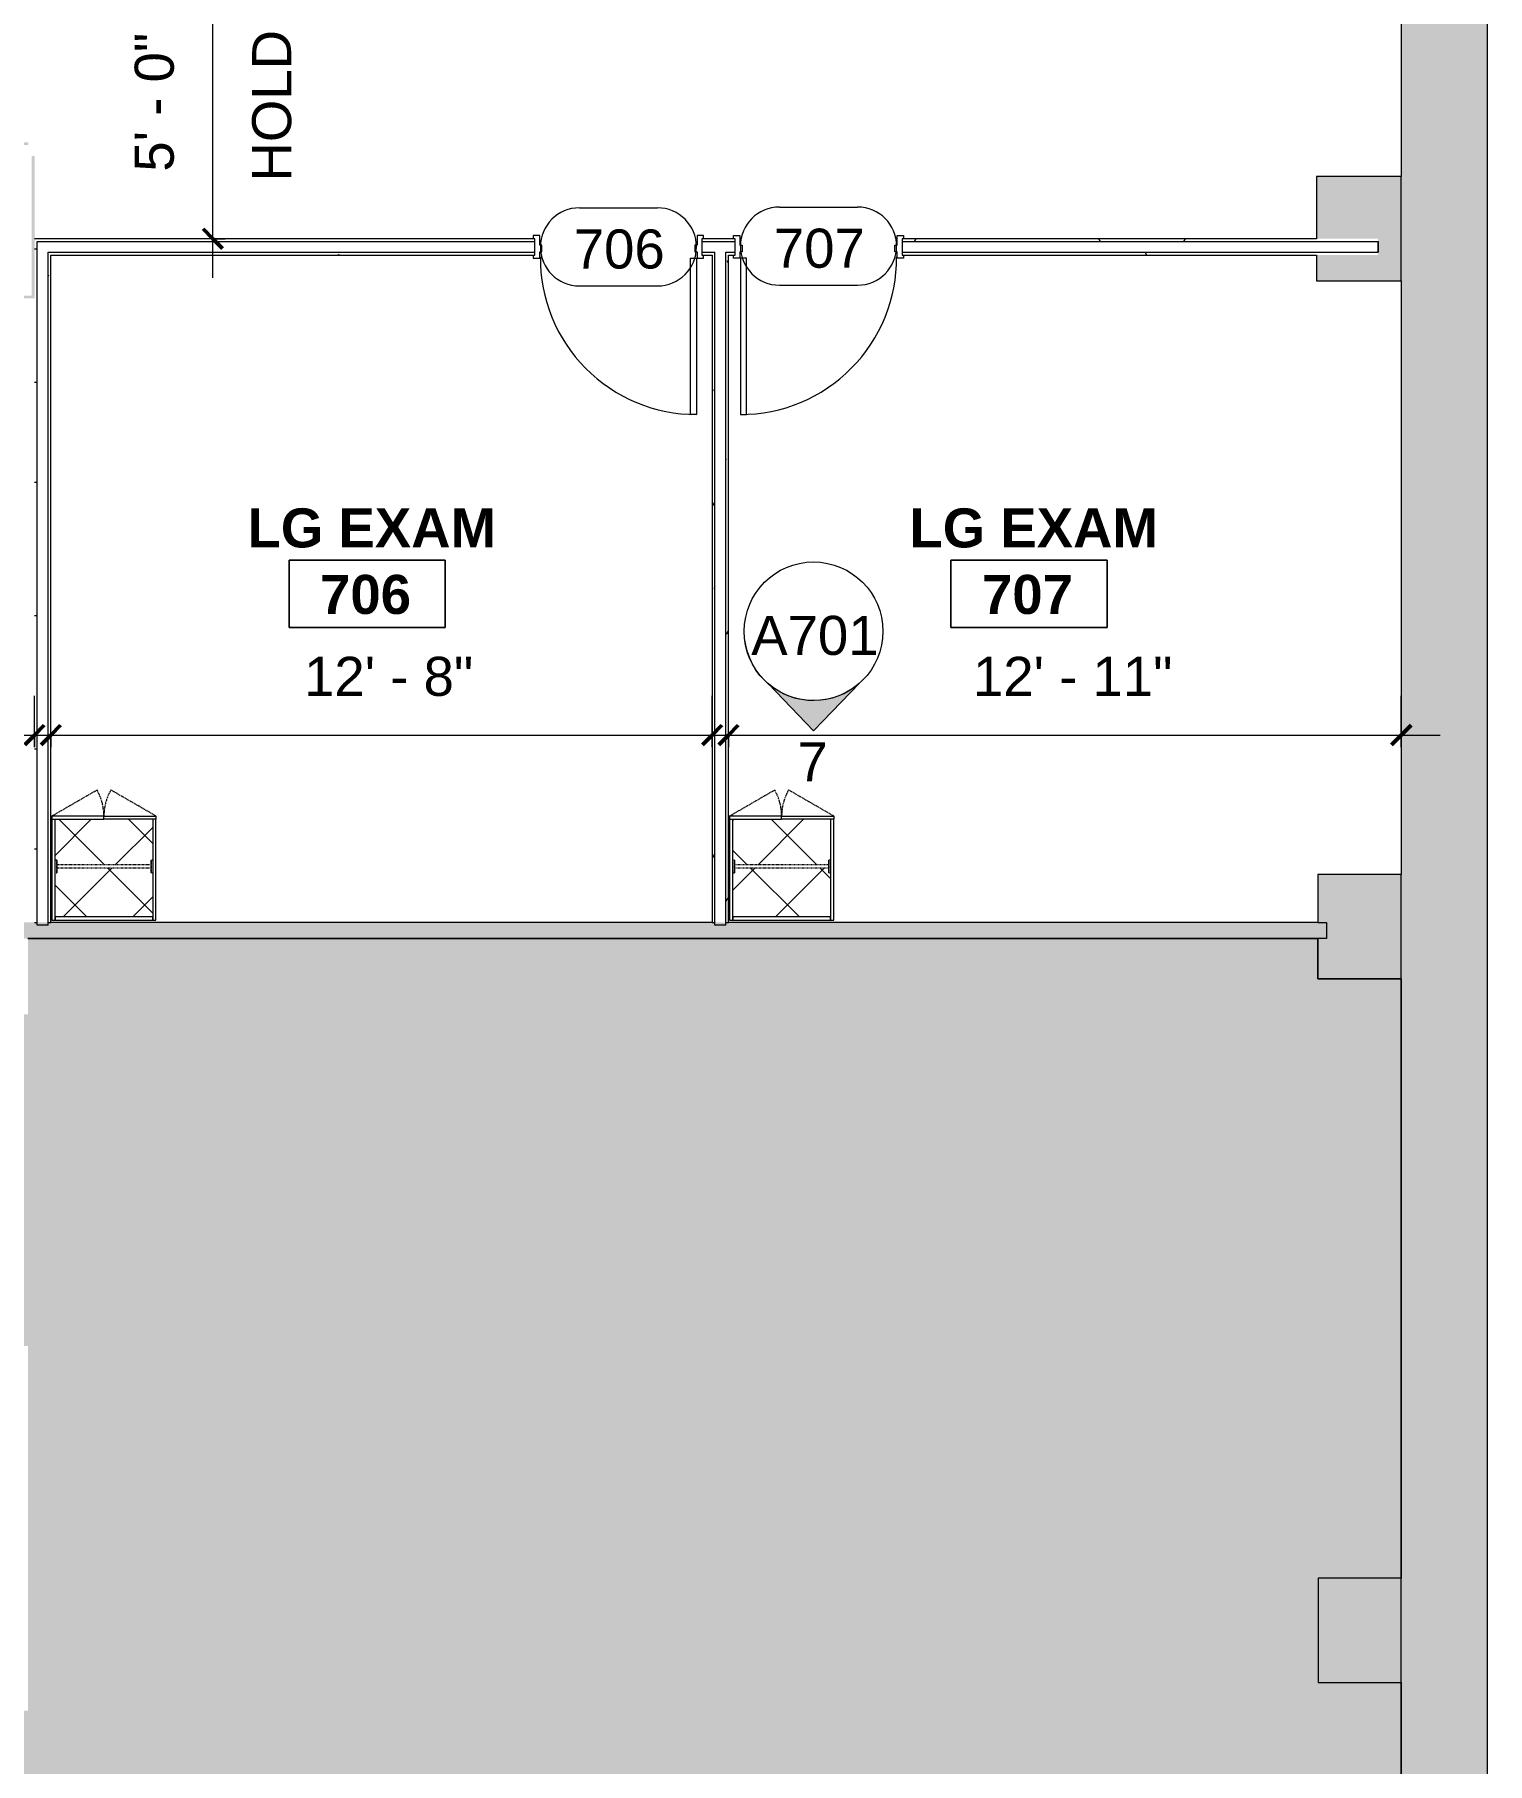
# Model space of a CAD drawing. Header units: inches. Extents: x 920 to 3228, y -557 to 2680.
# Drawn here: x 2892.6 to 3227.6, y 534.2 to 932.6 of the extents above; entities that cross this region are included whole.
import ezdxf

# ---------------------------------------------------------------- set-up
doc = ezdxf.new("R2010")
doc.units = ezdxf.units.IN
doc.header["$MEASUREMENT"] = 0
doc.linetypes.add('Dash', pattern=[0.25, 0.125, -0.125])
doc.linetypes.add('Hidden', pattern=[0.28125, 0.1875, -0.09375])
for name, color, linetype, lineweight in [('A-ANNO-DIMS', 211, 'Continuous', 9), ('A-ANNO-DIMS-96', 211, 'Continuous', 9), ('A-AREA-IDEN', 2, 'Continuous', 9), ('A-DETL-GENF', 92, 'Continuous', 9), ('A-DETL-THIN', 151, 'Continuous', 9), ('A-DOOR', 31, 'Continuous', 13), ('A-DOOR-IDEN', 31, 'Continuous', 9), ('A-WALL', 113, 'Continuous', 13), ('A-WALL-PATT', 111, 'Continuous', 13), ('G-ANNO-SYMB', 111, 'Continuous', 9), ('I-WALL', 2, 'Continuous', 13), ('Q-CASE', 31, 'Continuous', 13), ('Q-CASE-HDLN', 31, 'Dash', 9)]:
    doc.layers.add(name, color=color, linetype=linetype, lineweight=lineweight)
doc.styles.add('Arial', font='arial.ttf', dxfattribs={"height": 9})
doc.styles.add('Swis721 Lt BT', font='swissl.ttf', dxfattribs={"height": 9})
doc.styles.add('Swis721 Lt BT_B', font='', dxfattribs={"height": 9})
doc.styles.get('Swis721 Lt BT_B').set_extended_font_data('Swis721 Lt BT', bold=True)
doc.dimstyles.new('OTJ_-_3_32__Linear__0__Tolerance', dxfattribs={"dimscale": 12, "dimtxt": 9.497835, "dimasz": 0.375, "dimexe": 0.75, "dimexo": 0.5, "dimgap": 0.5, "dimtad": 1, "dimdec": 0, "dimzin": 3, "dimdsep": 46, "dimlunit": 4, "dimtxsty": 'Swis721 Lt BT', "dimblk1": 'OBLIQUE', "dimblk2": 'OBLIQUE', "dimsah": 1, "dimcen": 0.09, "dimdle": 0.75, "dimazin": 0, "dimtfac": 1, "dimtdec": 4, "dimtix": 1, "dimtmove": 0, "dimatfit": 3, "dimfxl": 1, "dimtvp": 1, "dimfrac": 2, "dimtolj": 1, "dimtzin": 0, "dimarcsym": 2})
doc.dimstyles.new('OTJ_-_3_32__Linear__1_2__Tolerance', dxfattribs={"dimscale": 12, "dimtxt": 9.497835, "dimasz": 0.375, "dimexe": 0.75, "dimexo": 0.5, "dimgap": 0.5, "dimtad": 1, "dimdec": 1, "dimrnd": 0.5, "dimzin": 3, "dimdsep": 46, "dimlunit": 4, "dimtxsty": 'Swis721 Lt BT', "dimblk1": 'OBLIQUE', "dimblk2": 'OBLIQUE', "dimsah": 1, "dimcen": 0.09, "dimdle": 0.75, "dimazin": 0, "dimtfac": 1, "dimtdec": 4, "dimtix": 1, "dimtmove": 0, "dimatfit": 3, "dimfxl": 1, "dimtvp": 1, "dimfrac": 2, "dimtolj": 1, "dimtzin": 0, "dimarcsym": 2})
pattern_1 = [(0, (664.756, 0), (30.72, 7.68), [1.267, -21.773, 1.267, -21.773, -122.88]), (0, (664.756, 0), (30.72, 7.68), [-46.08, 1.267, -44.813, 1.267, -21.773, -53.76]), (0, (664.756, 0), (30.72, 7.68), [-115.2, 1.267, -14.093, 1.267, -37.133]), (120, (676.276, 3.84), (-22.011075, 22.7643), [1.267, -21.773, 1.267, -21.773, -122.88]), (120, (676.276, 3.84), (-22.011075, 22.7643), [-46.08, 1.267, -44.813, 1.267, -21.773, -53.76]), (120, (676.276, 3.84), (-22.011075, 22.7643), [-115.2, 1.267, -14.093, 1.267, -37.133]), (240, (680.116, 19.2), (-8.708925, -30.4443), [1.267, -21.773, 1.267, -21.773, -122.88]), (240, (680.116, 19.2), (-8.708925, -30.4443), [-46.08, 1.267, -44.813, 1.267, -21.773, -53.76]), (240, (680.116, 19.2), (-8.708925, -30.4443), [-115.2, 1.267, -14.093, 1.267, -37.133])]

# ---------------------------------------------------------------- blocks, each defined once
blk = doc.blocks.new('Door - Single - Solid Door-V12-Level XX  CONSTRUCTION')
at = {"layer": 'A-DOOR', "lineweight": 9}
for p, q in [((-15.63, 2.54), (-14.13, 2.54)), ((-15.63, 1.79), (-15.63, 2.54)), ((-14.13, 2.54), (-14.13, 0.29)), ((-14.13, 0.29), (-13.63, 0.29)), ((-13.63, 0.29), (-13.63, -1.21)), ((21.62, 0.29), (22.12, 0.29)), ((21.62, -1.21), (21.62, 0.29)), ((22.12, 2.54), (23.62, 2.54)), ((22.12, 0.29), (22.12, 2.54)), ((23.62, 2.54), (23.62, 1.79)), ((-15.63, -2.71), (-15.63, -1.96)), ((-14.13, -2.71), (-15.63, -2.71)), ((-14.13, -1.21), (-14.13, -2.71)), ((-13.63, -1.21), (-14.13, -1.21)), ((22.12, -1.21), (21.62, -1.21)), ((22.12, -2.71), (22.12, -1.21)), ((23.62, -2.71), (22.12, -2.71)), ((23.62, -1.96), (23.62, -2.71))]:
    blk.add_line(p, q, dxfattribs=at)
at = {"layer": 'A-DOOR'}
for p, q in [((-12.63, -2.71), (-14.01, -2.71)), ((-14.01, -2.71), (-14.01, -38.71)), ((-12.63, -38.71), (-12.63, -2.71)), ((-14.01, -38.71), (-12.63, -38.71))]:
    blk.add_line(p, q, dxfattribs=at)
at = {"layer": 'A-DOOR', "lineweight": 9}
blk.add_arc((-14.01, -2.71), 36, 270, 0.5, dxfattribs=at)
blk = doc.blocks.new('Door - Single - Solid Door-7355446-Level XX  CONSTRUCTION')
at = {"layer": 'A-DOOR'}
for p, q in [((-14.01, 38.71), (-12.63, 38.71)), ((-14.01, 2.71), (-14.01, 38.71)), ((-12.63, 38.71), (-12.63, 2.71)), ((-12.63, 2.71), (-14.01, 2.71))]:
    blk.add_line(p, q, dxfattribs=at)
at = {"layer": 'A-DOOR', "lineweight": 9}
for p, q in [((-15.63, 2.71), (-15.63, 1.96)), ((-14.13, 2.71), (-15.63, 2.71)), ((-14.13, 1.21), (-14.13, 2.71)), ((-13.63, 1.21), (-14.13, 1.21)), ((-13.63, -0.29), (-13.63, 1.21)), ((22.12, 1.21), (21.62, 1.21)), ((21.62, 1.21), (21.62, -0.29)), ((23.62, 2.71), (22.12, 2.71)), ((22.12, 2.71), (22.12, 1.21)), ((23.62, 1.96), (23.62, 2.71)), ((-15.63, -1.79), (-15.63, -2.54)), ((-15.63, -2.54), (-14.13, -2.54)), ((-14.13, -2.54), (-14.13, -0.29)), ((-14.13, -0.29), (-13.63, -0.29)), ((21.62, -0.29), (22.12, -0.29)), ((22.12, -0.29), (22.12, -2.54)), ((22.12, -2.54), (23.62, -2.54)), ((23.62, -2.54), (23.62, -1.79))]:
    blk.add_line(p, q, dxfattribs=at)
blk.add_arc((-14.01, 2.71), 36, 359.5, 90, dxfattribs=at)
blk = doc.blocks.new('CW Cupbd Combined - Robe 80_h x 24_d - 2 Doors - 1 rail - 1 shoe shelf-V20-Level XX  CONSTRUCTION')
at = {"layer": 'Q-CASE', "lineweight": 9}
h = blk.add_hatch(dxfattribs=at)
h.set_pattern_fill('FP_24', color=256, style=0, pattern_type=2)
h.set_pattern_definition([(225, (2257.889, 726.188), (8.012227, -8.012227), []), (315, (2257.889, 726.188), (8.012227, 8.012227), [])])
h.paths.add_polyline_path([(16.75, -3.11), (2.75, -3.11), (2.75, -13.26), (3.14, -13.26), (3.14, -14.34), (24.85, -14.34), (24.85, -13.26), (25.25, -13.26), (25.25, -3.11)], flags=0)
h.paths.add_polyline_path([(3.14, -15.13), (3.14, -16.21), (2.75, -16.21), (2.75, -25.61), (25.25, -25.61), (25.25, -16.21), (24.85, -16.21), (24.85, -15.13), (16.75, -15.13)], flags=0)
at = {"layer": 'Q-CASE', "lineweight": 20}
for p, q in [((2.75, -2.36), (2, -2.36)), ((2, -2.36), (2, -25.61)), ((2.75, -13.26), (2.75, -2.36)), ((25.25, -2.36), (2.75, -2.36)), ((2.75, -2.36), (2.75, -3.11)), ((2.75, -3.11), (25.25, -3.11)), ((26, -2.36), (25.25, -2.36)), ((25.25, -2.36), (25.25, -13.26)), ((25.25, -3.11), (25.25, -2.36)), ((26, -25.61), (26, -2.36)), ((2.75, -25.61), (2.75, -16.21)), ((25.25, -16.21), (25.25, -25.61)), ((2, -25.61), (14, -25.61)), ((2, -26.36), (2, -25.61)), ((14, -26.36), (2, -26.36)), ((14, -25.61), (14, -26.36)), ((26, -25.61), (14, -25.61)), ((14, -25.61), (14, -26.36)), ((14, -26.36), (26, -26.36)), ((26, -26.36), (26, -25.61))]:
    blk.add_line(p, q, dxfattribs=at)
at = {"layer": 'Q-CASE', "lineweight": 9}
for p, q in [((2.75, -16.21), (2.75, -13.26)), ((3.14, -13.26), (3.14, -16.21)), ((24.85, -16.21), (24.85, -13.26)), ((25.25, -13.26), (25.25, -16.21))]:
    blk.add_line(p, q, dxfattribs=at)
at = {"layer": 'Q-CASE', "linetype": 'Hidden', "lineweight": 9}
for p, q in [((2, -26.36), (12.39, -32.36)), ((26, -26.36), (15.6, -32.36))]:
    blk.add_line(p, q, dxfattribs=at)
for centre, start, end in [((2, -26.36), 330, 0.5), ((26, -26.36), 179.5, 210)]:
    blk.add_arc(centre, 12, start, end, dxfattribs=at)
at = {"layer": 'Q-CASE-HDLN'}
for p, q in [((3.14, -13.26), (2.75, -13.26)), ((3.14, -16.21), (3.14, -13.26)), ((3.14, -14.34), (24.85, -14.34)), ((3.14, -15.13), (24.85, -15.13)), ((25.25, -13.26), (24.85, -13.26)), ((24.85, -13.26), (24.85, -16.21)), ((2.75, -16.21), (3.14, -16.21)), ((24.85, -16.21), (25.25, -16.21))]:
    blk.add_line(p, q, dxfattribs=at)
blk = doc.blocks.new('CW Cupbd Combined - Robe 80_h x 24_d - 2 Doors - 1 rail - 1 shoe shelf-V24-Level XX  CONSTRUCTION')
at = {"layer": 'Q-CASE', "lineweight": 9}
h = blk.add_hatch(dxfattribs=at)
h.set_pattern_fill('FP_25', color=256, style=0, pattern_type=2)
h.set_pattern_definition([(225, (2414.139, 726.188), (8.012227, -8.012227), []), (315, (2414.139, 726.188), (8.012227, 8.012227), [])])
h.paths.add_polyline_path([(25.25, -3.11), (2.75, -3.11), (2.75, -13.26), (3.14, -13.26), (3.14, -14.34), (24.85, -14.34), (24.85, -13.26), (25.25, -13.26), (25.25, -8.55)], flags=0)
h.paths.add_polyline_path([(3.55, -15.13), (3.14, -15.13), (3.14, -16.21), (2.75, -16.21), (2.75, -25.61), (25.25, -25.61), (25.25, -16.21), (24.85, -16.21), (24.85, -15.13), (15.65, -15.13)], flags=0)
at = {"layer": 'Q-CASE', "lineweight": 20}
for p, q in [((2.75, -2.36), (2, -2.36)), ((2, -2.36), (2, -25.61)), ((2.75, -13.26), (2.75, -2.36)), ((25.25, -2.36), (2.75, -2.36)), ((2.75, -2.36), (2.75, -3.11)), ((2.75, -3.11), (25.25, -3.11)), ((26, -2.36), (25.25, -2.36)), ((25.25, -2.36), (25.25, -13.26)), ((25.25, -3.11), (25.25, -2.36)), ((26, -25.61), (26, -2.36)), ((2.75, -25.61), (2.75, -16.21)), ((25.25, -16.21), (25.25, -25.61)), ((2, -25.61), (14, -25.61)), ((2, -26.36), (2, -25.61)), ((14, -26.36), (2, -26.36)), ((14, -25.61), (14, -26.36)), ((26, -25.61), (14, -25.61)), ((14, -25.61), (14, -26.36)), ((14, -26.36), (26, -26.36)), ((26, -26.36), (26, -25.61))]:
    blk.add_line(p, q, dxfattribs=at)
at = {"layer": 'Q-CASE', "lineweight": 9}
for p, q in [((2.75, -16.21), (2.75, -13.26)), ((3.14, -13.26), (3.14, -16.21)), ((24.85, -16.21), (24.85, -13.26)), ((25.25, -13.26), (25.25, -16.21))]:
    blk.add_line(p, q, dxfattribs=at)
at = {"layer": 'Q-CASE', "linetype": 'Hidden', "lineweight": 9}
for p, q in [((2, -26.36), (12.39, -32.36)), ((26, -26.36), (15.6, -32.36))]:
    blk.add_line(p, q, dxfattribs=at)
for centre, start, end in [((2, -26.36), 330, 0.5), ((26, -26.36), 179.5, 210)]:
    blk.add_arc(centre, 12, start, end, dxfattribs=at)
at = {"layer": 'Q-CASE-HDLN'}
for p, q in [((3.14, -13.26), (2.75, -13.26)), ((3.14, -16.21), (3.14, -13.26)), ((3.14, -14.34), (24.85, -14.34)), ((3.14, -15.13), (24.85, -15.13)), ((25.25, -13.26), (24.85, -13.26)), ((24.85, -13.26), (24.85, -16.21)), ((2.75, -16.21), (3.14, -16.21)), ((24.85, -16.21), (25.25, -16.21))]:
    blk.add_line(p, q, dxfattribs=at)
blk = doc.blocks.new('Room Tag - Room Name and Number-3379422-Level XX  CONSTRUCTION')
at = {"layer": 'A-AREA-IDEN'}
for p, q in [((-0.1881, -0.1636), (-0.1881, -0.0018)), ((-0.1881, -0.0018), (0.1869, -0.0018)), ((0.1869, -0.0018), (-0.1881, -0.0018)), ((-0.1881, -0.0018), (-0.1881, -0.1636)), ((0.1869, -0.0018), (0.1869, -0.1636)), ((0.1869, -0.1636), (0.1869, -0.0018)), ((0.1869, -0.1636), (-0.1881, -0.1636)), ((-0.1881, -0.1636), (0.1869, -0.1636))]:
    blk.add_line(p, q, dxfattribs=at)
blk = doc.blocks.new('Door Tag - Door Tag-41184-Level XX  CONSTRUCTION')
at = {"layer": 'A-DOOR-IDEN'}
for p, q in [((-0.09375, 0.09375), (0.09375, 0.09375)), ((-0.09375, -0.09375), (0.09375, -0.09375))]:
    blk.add_line(p, q, dxfattribs=at)
for centre, start, end in [((-0.09375, 0), 90, 270), ((0.09375, 0), 270, 90)]:
    blk.add_arc(centre, 0.09375, start, end, dxfattribs=at)
blk = doc.blocks.new('DIMBLOCK4-Level XX  CONSTRUCTION')
at = {"layer": 'A-ANNO-DIMS-96'}
for p, q in [((2748.64, 768.4), (2748.64, 780.22)), ((2892.65, 768.4), (2892.65, 780.22)), ((2739.64, 771.22), (2901.65, 771.22)), ((2748.64, 771.22), (2748.64, 768.4)), ((2892.65, 771.22), (2892.65, 768.4))]:
    blk.add_line(p, q, dxfattribs=at)
at = {"layer": 'A-ANNO-DIMS-96', "lineweight": 50}
for p, q in [((2748.64, 771.22), (2750.89, 773.47)), ((2892.65, 771.22), (2894.9, 773.47)), ((2748.64, 771.22), (2746.39, 768.97)), ((2892.65, 771.22), (2890.4, 768.97))]:
    blk.add_line(p, q, dxfattribs=at)
at = {"layer": 'A-ANNO-DIMS-96', "color": 0, "insert": (2802.78, 789.24), "char_height": 9, "width": 42.8759, "attachment_point": 1, "line_spacing_factor": 1.005062, "style": 'Swis721 Lt BT'}
blk.add_mtext('12\' - 0"', dxfattribs=at)
blk = doc.blocks.new('_Oblique')
at = {"color": 0, "linetype": 'ByBlock', "lineweight": -2}
blk.add_line((-0.5, -0.5), (0.5, 0.5), dxfattribs=at)
blk = doc.blocks.new('DIMBLOCK5-Level XX  CONSTRUCTION')
at = {"layer": 'A-ANNO-DIMS-96'}
for p, q in [((2896.4, 768.4), (2896.4, 780.22)), ((3048.88, 768.4), (3048.88, 780.22)), ((2887.4, 771.22), (3057.88, 771.22)), ((2896.4, 771.22), (2896.4, 768.4)), ((3048.88, 771.22), (3048.88, 768.4))]:
    blk.add_line(p, q, dxfattribs=at)
at = {"layer": 'A-ANNO-DIMS-96', "lineweight": 50}
for p, q in [((2896.4, 771.22), (2898.65, 773.47)), ((3048.88, 771.22), (3051.13, 773.47)), ((2896.4, 771.22), (2894.15, 768.97)), ((3048.88, 771.22), (3046.63, 768.97))]:
    blk.add_line(p, q, dxfattribs=at)
at = {"layer": 'A-ANNO-DIMS-96', "color": 0, "insert": (2954.78, 789.24), "char_height": 9, "width": 42.8759, "attachment_point": 1, "line_spacing_factor": 1.005062, "style": 'Swis721 Lt BT'}
blk.add_mtext('12\' - 8"', dxfattribs=at)
blk = doc.blocks.new('DIMBLOCK6-Level XX  CONSTRUCTION')
at = {"layer": 'A-ANNO-DIMS-96'}
for p, q in [((3052.63, 768.4), (3052.63, 780.22)), ((3207.74, 768.4), (3207.74, 780.22)), ((3043.63, 771.22), (3216.74, 771.22)), ((3052.63, 771.22), (3052.63, 768.4)), ((3207.74, 771.22), (3207.74, 768.4))]:
    blk.add_line(p, q, dxfattribs=at)
at = {"layer": 'A-ANNO-DIMS-96', "lineweight": 50}
for p, q in [((3052.63, 771.22), (3054.88, 773.47)), ((3207.74, 771.22), (3209.99, 773.47)), ((3052.63, 771.22), (3050.38, 768.97)), ((3207.74, 771.22), (3205.49, 768.97))]:
    blk.add_line(p, q, dxfattribs=at)
at = {"layer": 'A-ANNO-DIMS-96', "color": 0, "insert": (3109, 789.24), "char_height": 9, "width": 50.836, "attachment_point": 1, "line_spacing_factor": 1.005062, "style": 'Swis721 Lt BT'}
blk.add_mtext('12\' - 11"', dxfattribs=at)
blk = doc.blocks.new('DIMBLOCK21-Level XX  CONSTRUCTION')
at = {"layer": 'A-ANNO-DIMS-96'}
for p, q in [((2933.75, 876.58), (2933.75, 954.58)), ((2936.57, 945.58), (2924.75, 945.58)), ((2933.75, 945.58), (2936.57, 945.58)), ((2936.57, 885.58), (2924.75, 885.58)), ((2933.75, 885.58), (2936.57, 885.58))]:
    blk.add_line(p, q, dxfattribs=at)
at = {"layer": 'A-ANNO-DIMS-96', "lineweight": 50}
for p, q in [((2933.75, 945.58), (2931.5, 947.83)), ((2933.75, 945.58), (2936, 943.33)), ((2933.75, 885.58), (2931.5, 887.83)), ((2933.75, 885.58), (2936, 883.33))]:
    blk.add_line(p, q, dxfattribs=at)
at = {"layer": 'A-ANNO-DIMS-96', "color": 0, "char_height": 9, "attachment_point": 1, "rotation": 90, "line_spacing_factor": 1.005062, "style": 'Swis721 Lt BT'}
for s, insert, width in [('5\' - 0"', (2915.74, 901.03), 34.9159), ('HOLD', (2942.81, 898.77), 40.3432)]:
    blk.add_mtext(s, dxfattribs=dict(at, insert=insert, width=width))
blk = doc.blocks.new('Elevation - Filled Arrow 2-347888-Level XX  CONSTRUCTION')
at = {"layer": 'G-ANNO-SYMB'}
blk.add_circle((0, 0), 0.1664, dxfattribs=at)
blk = doc.blocks.new('Elevation - Filled Arrow-151867-Level XX  CONSTRUCTION')
at = {"layer": 'G-ANNO-SYMB'}
h = blk.add_hatch(color=256, dxfattribs=at)
edge = h.paths.add_edge_path(flags=0)
edge.add_line((0, 0.2393), (0.1103, 0.1247))
edge.add_arc((-0.0002, -0.0002), 0.1667, 48.498, 130.5571)
edge.add_line((-0.1085, 0.1265), (0, 0.2393))
for p, q in [((0, 0.2393), (-0.1085, 0.1265)), ((-0.1084, 0.1266), (0, 0.2393)), ((0, 0.2393), (-0.1084, 0.1266)), ((0, 0.2393), (0.11, 0.1249)), ((0.1103, 0.1247), (0, 0.2393))]:
    blk.add_line(p, q, dxfattribs=at)
blk.add_arc((-0.0002, -0.0002), 0.1667, 48.498, 130.5571, dxfattribs=at)
blk.add_ellipse((-0.0002, -0.0001), major_axis=(-0.1667, 0), ratio=0.999376, start_param=3.141593, end_param=6.283185, dxfattribs=at)

msp = doc.modelspace()

# ---------------------------------------------------------------- hatches: boundary and pattern name
at = {"layer": 'A-DETL-GENF'}
h = msp.add_hatch(color=9, dxfattribs=at)
h.paths.add_polyline_path([(2543.19, 362.68), (3192.46, 362.71), (3192.5, 385.18), (3207.74, 385.18), (3207.74, 456.73), (3186.39, 456.73), (3186.39, 480.73), (3207.74, 480.73), (3207.74, 552.88), (3188.57, 552.88), (3188.57, 576.88), (3207.74, 576.88), (3207.74, 715.05), (3188.52, 715.05), (3188.52, 724.3), (2891.1, 724.3), (2891.1, 706.86), (2773.41, 706.86), (2773.41, 734.32), (2610.91, 734.36), (2610.91, 831.36), (2544.41, 831.36), (2544.41, 902.68), (2242.34, 902.68), (2242.34, 868.56), (2220.34, 868.56), (2220.34, 902.68), (1919.13, 902.68), (1919.13, 866.56), (1897.13, 866.56), (1897.13, 902.68), (1762.75, 902.68), (1762.75, 901.93), (1761.25, 901.93), (1761.25, 902.68), (1748.44, 902.68), (1748.44, 386.58), (1758.46, 386.58), (1758.46, 368.66), (1748.44, 368.66), (1748.44, 362.68), (2518.56, 362.68)], flags=0)
h.paths.add_polyline_path([(3054.3, 368.66), (3030.3, 368.66), (3030.3, 384.98), (3054.3, 384.98), (3054.3, 381.96)], flags=0)
h.paths.add_polyline_path([(2892.13, 368.66), (2868.13, 368.66), (2868.13, 390.98), (2892.13, 390.98)], flags=0)
h.paths.add_polyline_path([(2729.35, 368.66), (2705.35, 368.66), (2705.35, 384.98), (2729.35, 384.98)], flags=0)
h.paths.add_polyline_path([(2543.19, 368.66), (2543.19, 389.39), (2567.19, 389.39), (2567.19, 368.66)], flags=0)
h.paths.add_polyline_path([(2222.13, 368.66), (2219.42, 368.66), (2219.42, 390.41), (2243.42, 390.41), (2243.42, 368.66)], flags=0)
h.paths.add_polyline_path([(2082.46, 368.66), (2058.46, 368.66), (2058.46, 386.38), (2082.46, 386.38)], flags=0)
h.paths.add_polyline_path([(1919.13, 368.66), (1895.32, 368.66), (1895.32, 390.38), (1919.32, 390.38), (1919.32, 368.66)], flags=0)
h.paths.add_polyline_path([(2380.46, 368.92), (2380.46, 386.92), (2404.46, 386.92), (2404.46, 368.92)], flags=0)
h.paths.add_polyline_path([(2891.1, 546.42), (2869.1, 546.42), (2869.1, 630.42), (2891.1, 630.42), (2891.1, 555.46)], flags=0)
h.paths.add_polyline_path([(2545.13, 546.42), (2545.13, 584.42), (2567.13, 584.42), (2567.13, 546.42)], flags=0)
h.paths.add_polyline_path([(2244.13, 546.42), (2222.13, 546.42), (2222.13, 584.42), (2244.13, 584.42)], flags=0)
h.paths.add_polyline_path([(1919.13, 546.42), (1897.13, 546.42), (1897.13, 584.42), (1919.13, 584.42), (1919.13, 580.16)], flags=0)
h.paths.add_polyline_path([(1897.13, 828.43), (1897.13, 866.43), (1919.13, 866.43), (1919.13, 828.43)], flags=0)
at = {"layer": 'A-WALL'}
for points in [[(3202.41, 875.9), (3207.74, 875.9), (3207.74, 899.9), (3188.23, 899.9), (3188.23, 885.58), (3202.41, 885.58), (3202.41, 881.83), (3188.23, 881.83), (3188.23, 875.9), (3198.82, 875.9)], [(3190.52, 715.05), (3207.74, 715.05), (3207.74, 739.05), (3188.52, 739.05), (3188.52, 728.05), (3190.52, 728.05), (3190.52, 724.3), (3188.52, 724.3), (3188.52, 715.05), (3188.57, 715.05)], [(3190.52, 552.88), (3207.74, 552.88), (3207.74, 576.88), (3188.57, 576.88), (3188.57, 552.88)]]:
    msp.add_hatch(color=250, dxfattribs=at).paths.add_polyline_path(points, flags=0)
at = {"layer": 'A-WALL-PATT', "lineweight": 9}
for points in [[(3227.61, 381.96), (3227.61, 1092.42), (3207.74, 1092.42), (3207.74, 381.96)], [(2887.35, 724.3), (3190.52, 724.3), (3190.52, 728.05), (2887.35, 728.05), (2887.35, 727.46)]]:
    msp.add_hatch(color=7, dxfattribs=at).paths.add_polyline_path(points, flags=0)
at = {"layer": 'A-WALL-PATT'}
msp.add_hatch(color=250, dxfattribs=at).paths.add_polyline_path([(2869.13, 871.83), (2892.65, 871.83), (2892.65, 904.67), (2892.02, 904.67), (2892.02, 872.45), (2869.27, 872.45), (2869.27, 907.2), (2891.23, 907.2), (2891.23, 907.83), (2868.65, 907.83), (2868.65, 874.17), (2869.13, 874.17), (2869.13, 872.45)], flags=0)
at = {"layer": 'A-WALL-PATT', "lineweight": 9}
h = msp.add_hatch(dxfattribs=at)
h.set_pattern_fill('FP_11', color=256, style=0, pattern_type=2)
h.set_pattern_definition(pattern_1)
h.paths.add_polyline_path([(3202.18, 884.95), (3202.41, 884.95), (3202.41, 885.58), (3092.64, 885.58), (3092.64, 884.95), (3188.83, 884.95)], flags=0)
h.paths.add_polyline_path([(3054.14, 884.95), (3054.14, 885.58), (3046.51, 885.58), (3046.51, 884.95), (3052.01, 884.95)], flags=0)
h.paths.add_polyline_path([(2893.27, 884.95), (3008.01, 884.95), (3008.01, 885.58), (2892.65, 885.58), (2892.67, 884.95)], flags=0)
h = msp.add_hatch(dxfattribs=at)
h.set_pattern_fill('FP_11', color=256, style=0, pattern_type=2)
h.set_pattern_definition(pattern_1)
h.paths.add_polyline_path([(2893.27, 728.05), (2893.27, 884.95), (2892.65, 884.95), (2892.65, 728.05)], flags=0)
h = msp.add_hatch(dxfattribs=at)
h.set_pattern_fill('FP_11', color=256, style=0, pattern_type=2)
h.set_pattern_definition(pattern_1)
h.paths.add_polyline_path([(3092.64, 881.83), (3202.41, 881.83), (3202.41, 882.45), (3092.64, 882.45)], flags=0)
h.paths.add_polyline_path([(3054.14, 881.83), (3054.14, 882.45), (3052.01, 882.45), (3052.01, 881.83), (3053.76, 881.83)], flags=0)
h.paths.add_polyline_path([(3046.51, 881.83), (3049.51, 881.83), (3049.51, 882.45), (3046.51, 882.45)], flags=0)
h.paths.add_polyline_path([(3008.01, 881.83), (3008.01, 882.45), (2895.77, 882.45), (2895.77, 881.83), (3002.72, 881.83)], flags=0)
h = msp.add_hatch(dxfattribs=at)
h.set_pattern_fill('FP_11', color=256, style=0, pattern_type=2)
h.set_pattern_definition(pattern_1)
h.paths.add_polyline_path([(2896.4, 728.05), (2896.4, 881.83), (2895.77, 881.83), (2895.77, 728.05)], flags=0)
h = msp.add_hatch(dxfattribs=at)
h.set_pattern_fill('FP_11', color=256, style=0, pattern_type=2)
h.set_pattern_definition(pattern_1)
h.paths.add_polyline_path([(3048.88, 728.05), (3049.51, 728.05), (3049.51, 881.83), (3048.88, 881.83), (3048.88, 771.11)], flags=0)
h = msp.add_hatch(dxfattribs=at)
h.set_pattern_fill('FP_11', color=256, style=0, pattern_type=2)
h.set_pattern_definition(pattern_1)
h.paths.add_polyline_path([(3052.63, 728.05), (3052.63, 881.83), (3052.01, 881.83), (3052.01, 728.05)], flags=0)

# ---------------------------------------------------------------- linework, layer by layer
at = {"layer": 'A-DETL-THIN'}
for p, q in [((3188.52, 724.3), (2891.1, 724.3)), ((3188.52, 715.05), (3188.52, 724.3)), ((3207.74, 715.05), (3188.52, 715.05)), ((3207.74, 385.18), (3207.74, 715.05))]:
    msp.add_line(p, q, dxfattribs=at)
at = {"layer": 'A-WALL', "color": 8, "lineweight": 20}
for p, q in [((3227.61, 381.96), (3227.61, 1092.42)), ((3207.74, 1066.96), (3207.74, 899.9)), ((3207.74, 899.9), (3188.23, 899.9)), ((3188.23, 899.9), (3188.23, 885.58)), ((3188.23, 881.83), (3188.23, 875.9)), ((3188.23, 875.9), (3207.74, 875.9)), ((3207.74, 875.9), (3207.74, 739.05)), ((3207.74, 739.05), (3188.52, 739.05)), ((3188.52, 739.05), (3188.52, 728.05)), ((3188.52, 724.3), (3188.52, 715.05)), ((3188.52, 715.05), (3207.74, 715.05)), ((3207.74, 715.05), (3207.74, 576.88)), ((3207.74, 576.88), (3188.57, 576.88)), ((3188.57, 576.88), (3188.57, 552.88)), ((3188.57, 552.88), (3207.74, 552.88)), ((3207.74, 552.88), (3207.74, 480.73))]:
    msp.add_line(p, q, dxfattribs=at)
at = {"layer": 'A-WALL', "lineweight": 9}
for p, q in [((3207.74, 875.9), (3207.74, 899.9)), ((3202.41, 884.95), (3202.41, 882.45)), ((3207.74, 715.05), (3207.74, 739.05)), ((3188.52, 728.05), (3190.52, 728.05)), ((3190.52, 728.05), (3190.52, 724.3)), ((3190.52, 724.3), (3188.52, 724.3)), ((3207.74, 552.88), (3207.74, 576.88))]:
    msp.add_line(p, q, dxfattribs=at)
at = {"layer": 'A-WALL'}
for p, q in [((2893.27, 884.95), (3008.01, 884.95)), ((2893.27, 727.43), (2893.27, 884.95)), ((3046.51, 884.95), (3054.14, 884.95)), ((3092.64, 884.95), (3202.41, 884.95)), ((2895.77, 882.45), (3008.01, 882.45)), ((2895.77, 727.43), (2895.77, 882.45)), ((3046.51, 882.45), (3049.51, 882.45)), ((3049.51, 727.43), (3049.51, 882.45)), ((3052.01, 882.45), (3054.14, 882.45)), ((3052.01, 727.43), (3052.01, 882.45)), ((3092.64, 882.45), (3202.41, 882.45))]:
    msp.add_line(p, q, dxfattribs=at)
at = {"layer": 'I-WALL'}
for p, q in [((3008.01, 885.58), (2892.65, 885.58)), ((3008.01, 881.83), (3008.01, 885.58)), ((3054.14, 885.58), (3046.51, 885.58)), ((3046.51, 885.58), (3046.51, 881.83)), ((3054.14, 881.83), (3054.14, 885.58)), ((3188.23, 885.58), (3092.64, 885.58)), ((3092.64, 885.58), (3092.64, 881.83)), ((2896.4, 881.83), (3008.01, 881.83)), ((2896.4, 728.05), (2896.4, 881.83)), ((3046.51, 881.83), (3048.88, 881.83)), ((3048.88, 881.83), (3048.88, 728.05)), ((3052.63, 881.83), (3054.14, 881.83)), ((3052.63, 728.05), (3052.63, 881.83)), ((3092.64, 881.83), (3188.23, 881.83)), ((2892.65, 728.05), (2893.27, 728.05)), ((2895.77, 728.05), (2896.4, 728.05)), ((3048.88, 728.05), (3049.51, 728.05)), ((3052.01, 728.05), (3052.63, 728.05))]:
    msp.add_line(p, q, dxfattribs=at)
at = {"layer": 'I-WALL', "lineweight": 9}
for p, q in [((3202.41, 882.45), (3202.41, 884.95)), ((2895.77, 727.43), (2893.27, 727.43)), ((3052.01, 727.43), (3049.51, 727.43))]:
    msp.add_line(p, q, dxfattribs=at)
at = {"layer": 'I-WALL', "color": 8, "lineweight": 20}
for p, q in [((3048.88, 728.05), (2896.4, 728.05)), ((3188.52, 728.05), (3052.63, 728.05)), ((2891.1, 724.3), (3188.52, 724.3))]:
    msp.add_line(p, q, dxfattribs=at)

# ---------------------------------------------------------------- block references
at = {"layer": 'A-AREA-IDEN', "xscale": 95.99999999999994, "yscale": 95.99999999999994, "zscale": 95.99999999999994}
for p in [(2969.37, 811.72), (3121.97, 811.72)]:
    msp.add_blockref('Room Tag - Room Name and Number-3379422-Level XX  CONSTRUCTION', p, dxfattribs=at)
at = {"layer": 'A-DOOR', "rotation": 180}
msp.add_blockref('Door - Single - Solid Door-7355446-Level XX  CONSTRUCTION', (3031.25, 883.79), dxfattribs=at)
at = {"layer": 'A-DOOR'}
msp.add_blockref('Door - Single - Solid Door-V12-Level XX  CONSTRUCTION', (3069.4, 883.79), dxfattribs=at)
at = {"layer": 'A-DOOR-IDEN', "xscale": 95.99999999999994, "yscale": 95.99999999999994, "zscale": 95.99999999999994}
for p in [(3027.26, 883.7), (3073.39, 883.88)]:
    msp.add_blockref('Door Tag - Door Tag-41184-Level XX  CONSTRUCTION', p, dxfattribs=at)
at = {"layer": 'G-ANNO-SYMB', "xscale": 95.99999999999994, "yscale": 95.99999999999994, "zscale": 95.99999999999994}
msp.add_blockref('Elevation - Filled Arrow 2-347888-Level XX  CONSTRUCTION', (3072.25, 795.13), dxfattribs=at)
at = {"layer": 'G-ANNO-SYMB', "extrusion": (0, 0, -1), "xscale": 95.99999999999994, "yscale": 95.99999999999994, "zscale": 95.99999999999994, "rotation": 180}
msp.add_blockref('Elevation - Filled Arrow-151867-Level XX  CONSTRUCTION', (-3072.25, 795.13), dxfattribs=at)
at = {"layer": 'Q-CASE', "lineweight": 9, "rotation": 180}
for name, p in [('CW Cupbd Combined - Robe 80_h x 24_d - 2 Doors - 1 rail - 1 shoe shelf-V20-Level XX  CONSTRUCTION', (2922.64, 726.19)), ('CW Cupbd Combined - Robe 80_h x 24_d - 2 Doors - 1 rail - 1 shoe shelf-V24-Level XX  CONSTRUCTION', (3078.89, 726.19))]:
    msp.add_blockref(name, p, dxfattribs=at)

# ---------------------------------------------------------------- texts
at = {"layer": 'A-AREA-IDEN', "char_height": 9, "attachment_point": 1, "style": 'Swis721 Lt BT_B'}
for s, insert, width in [('LG EXAM', (2941.75, 823.44), 66.66), ('LG EXAM', (3094.36, 823.44), 66.66), ('706', (2958.47, 808.12), 25.452), ('707', (3111.08, 808.12), 25.452)]:
    msp.add_mtext(s, dxfattribs=dict(at, insert=insert, width=width))
at = {"layer": 'A-DOOR-IDEN', "char_height": 9, "width": 24.543, "attachment_point": 1, "style": 'Swis721 Lt BT'}
for s, insert in [('706', (3016.96, 887.72)), ('707', (3063.09, 887.9))]:
    msp.add_mtext(s, dxfattribs=dict(at, insert=insert))
at = {"layer": 'G-ANNO-SYMB', "char_height": 9, "attachment_point": 1}
for s, insert, width, style in [('A701', (3057.88, 798.68), 35.754, 'Arial'), ('7', (3068.52, 769.51), 8.181, 'Swis721 Lt BT')]:
    msp.add_mtext(s, dxfattribs=dict(at, insert=insert, width=width, style=style))

# ---------------------------------------------------------------- dimensions: what is measured, and where the dimension line sits
at = {"layer": 'A-ANNO-DIMS'}
dim = msp.add_linear_dim(base=(2933.75, 945.58), p1=(2930.57, 885.58), p2=(2930.57, 945.58), angle=90, text='<>\\XHOLD', dimstyle='OTJ_-_3_32__Linear__1_2__Tolerance', override={"dimpost": '<>', "dimfxl": 60}, dxfattribs=at)
dim.commit()
dim.dimension.update_dxf_attribs({"geometry": 'DIMBLOCK21-Level XX  CONSTRUCTION', "text_midpoint": (2933.75, 915.58)})
for base, p1, p2, dimstyle, override, picture, middle in [((2892.65, 771.22), (2748.64, 774.4), (2892.65, 774.4), 'OTJ_-_3_32__Linear__1_2__Tolerance', {"dimpost": '<>', "dimfxl": 144.006628}, 'DIMBLOCK4-Level XX  CONSTRUCTION', (2820.65, 781.85)), ((3048.88, 771.22), (2896.4, 774.4), (3048.88, 774.4), 'OTJ_-_3_32__Linear__0__Tolerance', {"dimpost": '<>', "dimfxl": 152.485445}, 'DIMBLOCK5-Level XX  CONSTRUCTION', (2972.64, 781.85)), ((3207.74, 771.22), (3052.63, 774.4), (3207.74, 774.4), 'OTJ_-_3_32__Linear__1_2__Tolerance', {"dimpost": '<>', "dimfxl": 155.102294}, 'DIMBLOCK6-Level XX  CONSTRUCTION', (3130.19, 781.72))]:
    dim = msp.add_linear_dim(base=base, p1=p1, p2=p2, dimstyle=dimstyle, override=override, dxfattribs=at)
    dim.commit()
    dim.dimension.update_dxf_attribs({"geometry": picture, "text_midpoint": middle})

doc.saveas('drawing.dxf')
